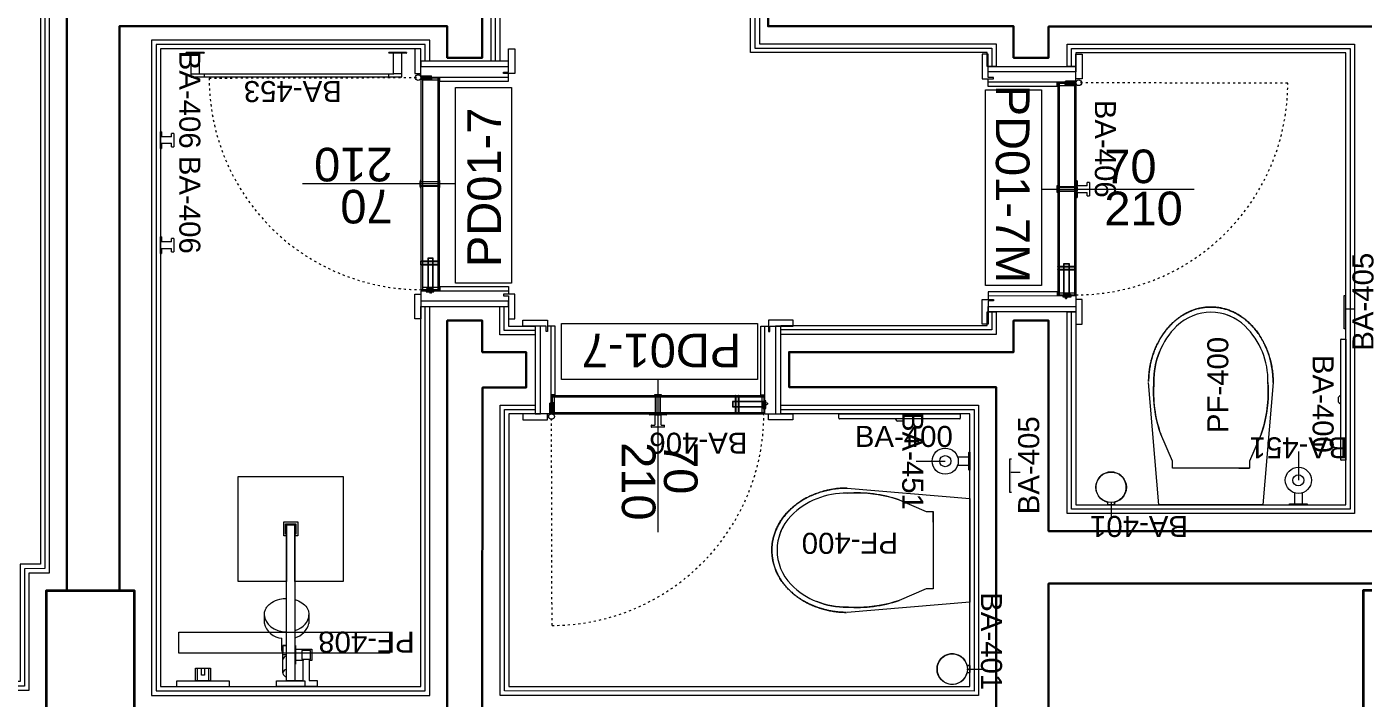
# Model space of a CAD drawing. Header units: centimetres. Extents: x 118932 to 154602, y -32682 to -23521.
# Drawn here: x 129071.2 to 129452.3, y -30157.1 to -29965.4 of the extents above; entities that cross this region are included whole.
import ezdxf

# ---------------------------------------------------------------- set-up
doc = ezdxf.new("R2010")
doc.units = ezdxf.units.CM
doc.header["$LTSCALE"] = 50
doc.header["$MEASUREMENT"] = 0
doc.linetypes.add('ACAD_ISO03W100', pattern=[30, 12, -18])
for name, color, linetype, lineweight, true_color in [('GEN_00_BL_Yazı', 7, 'Continuous', 0, 0x4f5250), ('GEN_01_TA_Kolon', 7, 'Continuous', 35, 0xd05d28), ('GEN_02_TF_Islak Hacim', 7, 'Continuous', 5, 0x007cb0), ('GEN_02_TF_Kapı', 7, 'Continuous', 9, 0x4a3526), ('GEN_05_ML_Ahşap', 7, 'Continuous', 9, 0x745e3d), ('GEN_05_ML_Alçıpan_giydirme', 7, 'Continuous', 18, 0x7ebab5), ('GEN_06_GR_İnce', 7, 'Continuous', 13, 0xb0b0a9), ('KALACAK DUVARLAR', 7, 'Continuous', 30, 0x005387)]:
    doc.layers.add(name, color=color, linetype=linetype, lineweight=lineweight, true_color=true_color)
doc.styles.add('arial_1_18', font='arial.ttf', dxfattribs={"height": 0.2})
doc.styles.add('Arial_6', font='arial.ttf', dxfattribs={"height": 59.5325})

# ---------------------------------------------------------------- blocks, each defined once
blk = doc.blocks.new('LEVEL -1_B BLOK_KOLON')
at = {"layer": 'GEN_01_TA_Kolon', "elevation": 0, "flags": 128}
for points in [[(54968.91, 7365.18), (54968.91, 7315.18), (54943.91, 7315.18), (54943.91, 7365.18), (54968.91, 7365.18), (54968.91, 7315.18), (54943.91, 7315.18), (54943.91, 7365.18)], [(55339.41, 7315.18), (55339.41, 7365.18), (55319.41, 7365.18), (55319.41, 7315.18), (55339.41, 7315.18), (55339.41, 7365.18), (55319.41, 7365.18), (55319.41, 7315.18)]]:
    blk.add_lwpolyline(points, close=True, dxfattribs=at)
blk = doc.blocks.new('PP_Level-1_Bblok_YeniDuvarlar')
at = {"layer": 'GEN_05_ML_Alçıpan_giydirme', "elevation": 0}
for points in [[(1422.83, 1078.67), (1422.83, 1071.17), (1878.34, 1071.17), (1878.34, 553.71), (1872.54, 553.7), (1872.54, 520.21), (1539.54, 520.21), (1539.54, 553.71), (1499.54, 553.71), (1499.54, 520.21), (1340.54, 520.21), (1340.54, 517.71)], [(1422.83, 1073.67), (1880.84, 1073.67), (1880.84, 551.21), (1875.04, 551.21), (1875.04, 517.71), (1537.04, 517.71), (1537.04, 551.21), (1502.04, 551.21), (1502.04, 517.71), (1340.54, 517.71)], [(1422.83, 1072.42), (1879.59, 1072.42), (1879.59, 552.46), (1873.79, 552.45), (1873.79, 518.96), (1538.29, 518.96), (1538.29, 552.46), (1500.79, 552.46), (1500.79, 518.96), (1340.54, 518.96)], [(2006.84, 697.29), (2006.84, 722.27), (1905.55, 722.73), (1905.84, 1022.98), (1913.09, 1022.98)], [(2008.09, 697.29), (2008.09, 723.51), (1906.8, 723.97), (1907.09, 1021.73), (1913.09, 1021.73)], [(1913.09, 1022.98), (1913.09, 1020.48), (1908.33, 1020.48), (1908.05, 725.22), (2009.34, 724.76), (2009.34, 697.29), (2006.84, 697.29)], [(2150.84, 695.79), (2148.34, 695.79), (2148.34, 699.79), (2080.84, 699.79), (2080.84, 827.79), (2113.34, 827.79), (2113.34, 1020.48), (2109.84, 1020.48), (2109.84, 1022.98)], [(2109.84, 1021.73), (2114.59, 1021.73), (2114.59, 826.54), (2082.09, 826.54), (2082.09, 701.04), (2149.59, 701.04), (2149.59, 695.79)], [(2109.84, 1022.98), (2115.84, 1022.98), (2115.84, 825.29), (2083.34, 825.29), (2083.34, 702.29), (2150.84, 702.29), (2150.84, 695.79)], [(1989.34, 697.29), (1989.34, 703.29), (1910.05, 703.29), (1910.05, 516.29), (1989.34, 516.29), (1989.34, 627.29)], [(1988.09, 697.29), (1988.09, 702.04), (1911.3, 702.04), (1911.3, 517.54), (1988.09, 517.54), (1988.09, 627.29)], [(2171.13, 695.79), (2171.13, 702.21), (2253.05, 702.21), (2253.05, 568.19), (2171.13, 568.19), (2171.13, 625.79)], [(1989.34, 697.29), (1986.84, 697.29), (1986.84, 700.79), (1912.55, 700.79), (1912.55, 518.79), (1986.84, 518.79), (1986.84, 627.29), (1989.34, 627.29)], [(2171.13, 625.79), (2173.63, 625.79), (2173.63, 570.69), (2250.55, 570.69), (2250.55, 699.71), (2173.63, 699.71), (2173.63, 695.79), (2171.13, 695.79)], [(2172.38, 695.79), (2172.38, 700.96), (2251.8, 700.96), (2251.8, 569.44), (2172.38, 569.44), (2172.38, 625.79)], [(2019.43, 619.16), (2009.34, 619.16), (2009.34, 627.29)], [(2009.34, 627.29), (2011.84, 627.29), (2011.84, 621.65), (2019.43, 621.66), (2019.43, 596.66), (2011.93, 596.66), (2011.93, 518.79), (2143.34, 518.78), (2143.34, 596.65), (2089.43, 596.65), (2089.43, 599.15)], [(2019.43, 620.41), (2010.59, 620.41), (2010.59, 627.29)], [(2150.84, 625.79), (2150.84, 619.34), (2089.43, 619.34)], [(2149.59, 625.79), (2149.59, 620.6), (2089.43, 620.59)], [(2089.43, 619.34), (2089.43, 621.84), (2148.34, 621.86), (2148.34, 625.79), (2150.84, 625.79)], [(2089.43, 599.15), (2145.84, 599.15), (2145.84, 516.28), (2009.43, 516.29), (2009.43, 599.16), (2019.43, 599.16)], [(2089.43, 597.9), (2144.59, 597.9), (2144.59, 517.53), (2010.68, 517.54), (2010.68, 597.91), (2019.43, 597.91)]]:
    blk.add_lwpolyline(points, dxfattribs=at)
blk = doc.blocks.new('KALACAK DUVALAR LEVEL -1 B BLOK')
at = {"layer": 'KALACAK DUVARLAR'}
blk.add_line((247.86, 337.56), (247.86, 339.06), dxfattribs=at)
for points in [[(-224.44, 801.95), (129.36, 801.95), (129.36, 269.49)], [(501.57, 430.48), (409.36, 430.48), (409.36, 421.56), (399.36, 421.56), (399.36, 430.56), (329.36, 430.56), (329.36, 543.56), (364.36, 543.56), (364.36, 751.25), (353.36, 751.25), (353.36, 761.25)], [(144.36, 269.49), (144.36, 430.56), (237.86, 430.56), (237.86, 421.56), (247.86, 421.56), (247.86, 440.56), (144.36, 440.56), (144.36, 556.14)], [(393.61, 234.56), (247.86, 234.56), (247.95, 327.43), (260.36, 327.43), (260.36, 337.56), (247.86, 337.56), (247.86, 346.56), (237.86, 346.56), (237.86, 234.56), (148.57, 234.56)], [(479.28, 286.46), (409.36, 286.46), (409.36, 289.47), (409.36, 346.56), (399.36, 346.56), (399.36, 337.56), (335.36, 337.56), (335.36, 327.56), (394.29, 327.56)], [(394.21, 327.56), (394.36, 327.56), (394.36, 304.53), (394.36, 234.56), (394.21, 234.56)], [(479.28, 286.46), (501.57, 286.46)], [(499.07, 234.56), (409.36, 234.56), (409.36, 271.46), (501.57, 271.46)]]:
    blk.add_lwpolyline(points, dxfattribs=at)
blk = doc.blocks.new('common areas toilet pf400')
at = {"layer": 'GEN_02_TF_Islak Hacim'}
for p, q in [((0, 14.8), (34.95, 17.75)), ((0, 14.8), (34.95, 17.75)), ((0, -14.8), (0, 14.8)), ((12.45, 10.98), (20.12, 14.31)), ((12.45, 10.98), (20.12, 14.31)), ((10.45, 10.98), (12.45, 10.98)), ((10.45, -11.02), (10.45, 10.98)), ((10.45, 10.98), (12.45, 10.98)), ((10.45, -8.02), (10.45, -11.02)), ((12.45, -11.02), (10.45, -11.02)), ((12.45, -11.02), (10.45, -11.02)), ((34.95, -17.75), (0, -14.8)), ((34.95, -17.75), (0, -14.8))]:
    blk.add_line(p, q, dxfattribs=at)
at = {"layer": 'GEN_02_TF_Islak Hacim', "flags": 128}
blk.add_lwpolyline([(20.12, -14.35, 0.102893), (34.95, -16.27, 0.208147), (50.97, -9.8, 0.407287), (50.97, 9.76, 0.208147), (34.95, 16.23, 0.102893), (20.12, 14.31), (21.51, 14.77), (22.93, 15.16), (24.36, 15.5), (25.8, 15.79), (27.25, 16.01), (28.71, 16.18), (30.17, 16.29), (31.64, 16.33), (33.11, 16.33), (34.58, 16.26), (34.95, 16.23, -0.103003), (43.63, 14.66)], format="xyb", dxfattribs=at)
blk.add_lwpolyline([(34.95, -16.27), (33.48, -16.35), (32.01, -16.38), (30.55, -16.34), (29.08, -16.25), (27.62, -16.1), (26.16, -15.89), (24.72, -15.62), (23.29, -15.29), (21.87, -14.91), (20.47, -14.47), (20.12, -14.35), (12.45, -11.02), (10.45, -11.02)], dxfattribs=at)
at = {"layer": 'GEN_02_TF_Islak Hacim'}
blk.add_arc((40.95, -0.02), 14, 330.4944, 345.2869, dxfattribs=at)
blk.add_rational_spline([(34.95, -17.75), (42.82, -17.75), (49.63, -14.5), (53.57, -8.88), (57.5, -3.25), (57.5, 3.25), (53.57, 8.88), (49.63, 14.5), (42.82, 17.75), (34.95, 17.75), (36.56, 17.75), (39.77, 17.45), (44.36, 16.13), (48.47, 13.99), (51.9, 11.16), (54.48, 7.77), (56.09, 3.98), (56.45, 1.33), (56.45, 0), (56.45, -1.33), (56.09, -3.98), (54.48, -7.77), (51.9, -11.16), (48.47, -13.99), (44.36, -16.13), (39.77, -17.45), (36.56, -17.75), (34.95, -17.75)], [1, 0.910683602523, 0.910683602523, 1, 0.910683602523, 0.910683602523, 1, 0.910683602523, 0.910683602523, 1, 1, 1, 1, 1, 1, 1, 1, 1, 1, 1, 1, 1, 1, 1, 1, 1, 1, 1], degree=3, knots=[0, 0, 0, 0, 1.047198, 1.047198, 1.047198, 2.094395, 2.094395, 2.094395, 3.141593, 3.141593, 3.141593, 3.28445, 3.427307, 3.570164, 3.713021, 3.855878, 3.998736, 4.141593, 4.141593, 4.141593, 4.28445, 4.427307, 4.570164, 4.713021, 4.855878, 4.998736, 5.141593, 5.141593, 5.141593, 5.141593], dxfattribs=at)
at = {"layer": 'GEN_00_BL_Yazı', "insert": (20.45, -5.06), "char_height": 6, "width": 13.2711, "attachment_point": 7, "style": 'Arial_6'}
blk.add_mtext('PF-400', dxfattribs=at)
blk = doc.blocks.new('Raindance shower combo - PF-408 SHOWER SYSTEM-14504339-SPA _ LEVEL 0 - REFERENCE PLAN')
at = {"layer": 'GEN_02_TF_Islak Hacim'}
for p, q in [((-24.4, 303), (-24.4, 603)), ((-24.4, 603), (275.5, 603)), ((275.5, 603), (275.5, 303)), ((105.6, 473), (145.4, 473)), ((105.6, 433), (105.6, 473)), ((110.8, 467.8), (140.3, 467.8)), ((110.8, 438.4), (110.8, 467.8)), ((113.7, 19.6), (113.7, 464.5)), ((113.7, 464.5), (137.3, 464.5)), ((113.7, 464.5), (113.7, 303)), ((137.3, 464.5), (113.7, 464.5)), ((137.3, 303), (137.3, 464.5)), ((137.3, 464.5), (137.3, 19.6)), ((140.3, 467.8), (140.3, 438.3)), ((145.4, 473), (145.4, 433)), ((113.7, 433), (105.6, 433)), ((113.7, 438.4), (110.8, 438.4)), ((140.3, 438.3), (137.3, 438.3)), ((145.4, 433), (137.3, 433)), ((113.7, 303), (-24.4, 303)), ((275.5, 303), (137.3, 303)), ((50.4, 184.6), (50.4, 208.3)), ((177.7, 208.3), (177.7, 182.8)), ((100, 106.3), (100.6, 140.9)), ((103.4, 80.9), (103.4, 119.9)), ((103.4, 119.9), (113.7, 119.9)), ((113.7, 119.9), (103.4, 119.9)), ((103.4, 119.9), (103.4, 97.5)), ((137.3, 119.9), (139.5, 119.9)), ((139.5, 119.9), (139.5, 66.9)), ((113.7, 93.7), (103.4, 93.7)), ((103.4, 41.5), (103.4, 80.9)), ((139.5, 93.7), (137.3, 93.7)), ((139.8, 77.5), (139.8, 109.5)), ((139.8, 109.5), (185.7, 109.5)), ((161.2, 77.5), (139.8, 77.5)), ((157.3, 106), (157.3, 81)), ((182.3, 106), (157.3, 106)), ((157.3, 81), (182.3, 81)), ((161.2, 81), (161.2, 77.4)), ((161.2, 20.1), (161.2, 77.5)), ((178.5, 81), (178.5, 77.4)), ((185.7, 77.4), (178.5, 77.4)), ((178.5, 77.4), (178.5, 20.1)), ((182.3, 81), (182.3, 106)), ((185.7, 109.5), (185.7, 77.4)), ((-146.3, 55.5), (-102.8, 55.5)), ((-146.3, 19.3), (-146.3, 55.5)), ((-140.4, 55.5), (-108.7, 55.5)), ((-140.4, 19.3), (-140.4, 55.5)), ((-128.5, 35.3), (-128.5, 55.5)), ((-128.5, 55.5), (-120.4, 55.5)), ((-120.4, 55.5), (-120.4, 35.3)), ((-108.7, 55.5), (-108.7, 19.3)), ((-102.8, 55.5), (-102.8, 19.3)), ((139.5, 66.9), (137.3, 66.9)), ((-198.9, 19.3), (-50, 19.3)), ((-198.9, 3), (-198.9, 19.3)), ((-102.8, 19.3), (-146.3, 19.3)), ((-108.7, 19.3), (-140.4, 19.3)), ((-120.4, 35.3), (-128.5, 35.3)), ((-50, 19.3), (-50, 3)), ((85.5, 3), (85.5, 19.6)), ((85.5, 19.6), (165.5, 19.6)), ((165.5, 3), (85.5, 3)), ((137.3, 19.6), (113.7, 19.6)), ((139.1, 19.6), (139.1, 20.1)), ((139.1, 20.1), (161.2, 20.1)), ((165.5, 19.6), (165.5, 3)), ((200.6, 3), (165.5, 3)), ((178.5, 20.1), (200.6, 20.1)), ((200.6, 20.1), (200.6, 3))]:
    blk.add_line(p, q, dxfattribs=at)
for centre, radius, start, end in [((104.2, 195.8), 55, 191.7176, 266.2824), ((123.3, 196.9), 56.2, 284.5361, 345.4324), ((112.6, 106), 12.6, 179, 223), ((115, 78), 12, 96.3941, 165.9387), ((115, 78), 12, 96.3941, 165.9387), ((114.9, 40.6), 11.5, 96.8483, 175.5844), ((115, 42.3), 11.6, 183.9666, 263.4682)]:
    blk.add_arc(centre, radius, start, end, dxfattribs=at)
for major_axis, start_param, end_param in [((63.7, 0), 3.141593, 4.706756), ((-63.7, 0), 1.950601, 3.141593)]:
    blk.add_ellipse((114, 208.3), major_axis=major_axis, ratio=0.765186, start_param=start_param, end_param=end_param, dxfattribs=at)
for points, knots in [([(50.4, 208.3), (50.4, 211.6), (51.3, 218), (55.4, 227.4), (62.1, 235.8), (74.1, 245.5), (91.7, 253), (107.1, 254.8), (113.7, 254.8)], [0, 0, 0, 0, 0.0666667, 0.1333333, 0.2, 0.2666667, 0.4, 0.4982127, 0.4982127, 0.4982127, 0.4982127]), ([(137.4, 251.6), (139.3, 251), (148.2, 248.1), (162.4, 240.1), (172.7, 227.8), (177, 216.8), (177.7, 211.2), (177.7, 208.3)], [0.6197386, 0.6197386, 0.6197386, 0.6197386, 0.65, 0.7666667, 0.8833333, 0.9416667, 1, 1, 1, 1])]:
    blk.add_open_spline(points, degree=3, knots=knots, dxfattribs=at)
at = {"layer": 'GEN_00_BL_Yazı', "insert": (478.8, 160.9, 0), "char_height": 60, "width": 331.384, "attachment_point": 7, "rotation": 180, "style": 'Arial_6'}
blk.add_mtext('PF-408', dxfattribs=at)
blk = doc.blocks.new('BA 406 HOOK')
at = {"layer": 'GEN_02_TF_Islak Hacim'}
for p, q in [((-2.38, 0), (-2.38, -0.32)), ((-2.38, 0), (2.38, 0)), ((-2.3, 0), (-2.38, 0)), ((2.38, 0), (2.3, 0)), ((2.38, -0.32), (2.38, 0)), ((-2.38, -0.32), (-2.3, -0.32)), ((-0.92, -0.32), (-2.38, -0.32)), ((-1.91, -3.19), (-1.91, -3.81)), ((-1.91, -3.19), (-0.92, -3.19)), ((-1.84, -3.19), (-1.91, -3.19)), ((-1.91, -3.81), (-1.84, -3.81)), ((1.9, -3.81), (-1.91, -3.81)), ((-0.92, -0.32), (-0.92, -3.19)), ((0.92, -3.19), (0.92, -0.32)), ((2.38, -0.32), (0.92, -0.32)), ((0.92, -3.19), (1.9, -3.19)), ((1.9, -3.19), (1.84, -3.19)), ((1.84, -3.81), (1.9, -3.81)), ((1.9, -3.81), (1.9, -3.19)), ((2.3, -0.32), (2.38, -0.32))]:
    blk.add_line(p, q, dxfattribs=at)
at = {"layer": 'GEN_00_BL_Yazı', "insert": (25.5, -11.38), "char_height": 6, "width": 26.5421, "attachment_point": 1, "rotation": 180, "style": 'Arial_6'}
blk.add_mtext('BA-406', dxfattribs=at)
blk = doc.blocks.new('Toilet-Tissue-Dispenser_Bobrick_B-35883 - BA-400 Double Paper Holder-13679418-RESTROOMS _ POOL BAR - PLANS')
at = {"layer": 'GEN_02_TF_Islak Hacim'}
for p, q in [((40839.4, 11299.3), (40839.4, 11312)), ((40839.4, 11312), (41185.5, 11312)), ((41001.8, 11297.7), (40841, 11297.7)), ((41023.2, 11297.7), (41001.8, 11297.7)), ((41019.6, 11291.4), (41005.3, 11291.4)), ((41183.9, 11297.7), (41023.2, 11297.7)), ((41185.5, 11312), (41185.5, 11299.3))]:
    blk.add_line(p, q, dxfattribs=at)
for centre, radius, start, end in [((40841, 11299.3), 1.59, 180, 270), ((41001.8, 11296.8), 0.879, 90, 187.2939), ((41007, 11297.5), 6.14, 187.2939, 247.3604), ((41005.3, 11292.2), 0.8, 204.0212, 270), ((41019.6, 11292.2), 0.8, 270, 335.9788), ((41017.9, 11297.5), 6.14, 292.6396, 352.7061), ((41023.2, 11296.8), 0.879, 352.7061, 90), ((41183.9, 11299.3), 1.59, 270, 0)]:
    blk.add_arc(centre, radius, start, end, dxfattribs=at)
at = {"layer": 'GEN_00_BL_Yazı', "insert": (40884.6, 11216.8), "char_height": 60, "width": 265.421, "attachment_point": 7, "rotation": 359.924, "style": 'Arial_6'}
blk.add_mtext('BA-400', dxfattribs=at)
blk = doc.blocks.new('BA 401 toilet brush holder')
at = {"layer": 'GEN_00_BL_Yazı'}
blk.add_line((-0.01, -4.19), (-0.01, -8.64), dxfattribs=at)
at = {"layer": 'GEN_02_TF_Islak Hacim'}
for p, q in [((-1, -4.23), (-1, -5)), ((-1, -4.23), (-1, -5)), ((-1, -5), (1, -5)), ((1, -5), (-1, -5)), ((1, -5), (1, -4.23)), ((1, -4.23), (1, -5))]:
    blk.add_line(p, q, dxfattribs=at)
blk.add_circle((0, 0), 4.35, dxfattribs=at)
blk.add_arc((0, 0), 4.35, 283.2903, 256.7097, dxfattribs=at)
at = {"layer": 'GEN_00_BL_Yazı', "insert": (21.94, -14.19), "char_height": 6, "width": 26.5421, "attachment_point": 1, "rotation": 180, "style": 'Arial_6'}
blk.add_mtext('BA-401', dxfattribs=at)
blk = doc.blocks.new('BA 405 - BAG DISPANSER')
at = {"layer": 'GEN_02_TF_Islak Hacim'}
blk.add_hatch(color=256, dxfattribs=at).paths.add_polyline_path([(59602.97, -31835.91), (59602.97, -31835.47), (59593.41, -31835.47), (59593.41, -31835.91)])
at = {"layer": 'GEN_00_BL_Yazı'}
blk.add_line((59597.32, -31832.96), (59597.32, -31835.65), dxfattribs=at)
at = {"layer": 'GEN_02_TF_Islak Hacim'}
for p, q in [((59593.41, -31835.91), (59593.41, -31835.47)), ((59602.97, -31835.91), (59593.41, -31835.91)), ((59602.97, -31835.47), (59602.97, -31835.91))]:
    blk.add_line(p, q, dxfattribs=at)
at = {"layer": 'GEN_00_BL_Yazı', "insert": (59609.21, -31833.56), "char_height": 6, "width": 26.5421, "attachment_point": 1, "rotation": 180, "style": 'Arial_6'}
blk.add_mtext('BA-405', dxfattribs=at)
blk = doc.blocks.new('Accessory-Towel_Bar-KOHLER-Composed-K-73142 _1_ - BA-453 TOWEL BAR 24_-14138606-TYPE GxL')
at = {"layer": 'GEN_02_TF_Islak Hacim', "lineweight": 13}
for p, q in [((-53279.2, -6870.5), (-53279.2, -6863.3)), ((-53279.2, -6929.9), (-53279.2, -6872.2)), ((-53278.4, -6862.5), (-52680, -6862.5)), ((-53278.4, -6871.4), (-53257.1, -6871.4)), ((-52701.3, -6871.4), (-53257.1, -6871.4)), ((-53256.3, -6872.2), (-53256.3, -6929.9)), ((-53242.4, -6862.5), (-53242.4, -6871.4)), ((-52716.1, -6871.4), (-52716.1, -6862.5)), ((-52702.1, -6929.9), (-52702.1, -6872.2)), ((-52680, -6871.4), (-52701.3, -6871.4)), ((-52679.2, -6863.3), (-52679.2, -6870.5)), ((-52679.2, -6872.2), (-52679.2, -6929.9)), ((-53293.2, -6932.7), (-53293.2, -6931.5)), ((-53293.2, -6932.7), (-53242.4, -6932.7)), ((-53292.4, -6930.7), (-53278.4, -6930.7)), ((-53278.4, -6930.7), (-53257.1, -6930.7)), ((-53257.1, -6930.7), (-53243.2, -6930.7)), ((-53242.4, -6931.5), (-53242.4, -6932.7)), ((-52716.1, -6932.7), (-52716.1, -6931.5)), ((-52716.1, -6932.7), (-52665.3, -6932.7)), ((-52715.3, -6930.7), (-52701.3, -6930.7)), ((-52680, -6930.7), (-52701.3, -6930.7)), ((-52680, -6930.7), (-52666.1, -6930.7)), ((-52665.3, -6931.5), (-52665.3, -6932.7))]:
    blk.add_line(p, q, dxfattribs=at)
for centre, radius, start, end in [((-53278.4, -6863.3), 0.82, 90, 180), ((-53278.4, -6870.5), 0.814, 180, 270), ((-53278.4, -6872.2), 0.814, 90, 180), ((-53257.1, -6872.2), 0.814, 0, 90), ((-52701.3, -6872.2), 0.814, 90, 180), ((-52680, -6863.3), 0.82, 0, 90), ((-52680, -6870.5), 0.814, 270, 0), ((-52680, -6872.2), 0.814, 0, 90), ((-53292.4, -6931.5), 0.797, 90, 180), ((-53278.4, -6929.9), 0.804, 180, 270), ((-53257.1, -6929.9), 0.804, 270, 0), ((-53243.2, -6931.5), 0.797, 0, 90), ((-52715.3, -6931.5), 0.797, 90, 180), ((-52701.3, -6929.9), 0.804, 180, 270), ((-52680, -6929.9), 0.804, 270, 0), ((-52666.1, -6931.5), 0.797, 0, 90)]:
    blk.add_arc(centre, radius, start, end, dxfattribs=at)
at = {"layer": 'GEN_00_BL_Yazı', "insert": (-53108.7, -6791.1), "char_height": 60, "width": 265.421, "attachment_point": 1, "style": 'Arial_6'}
blk.add_mtext('BA-453', dxfattribs=at)
blk = doc.blocks.new('Accessory-Tissue_Holder-KOHLER-Composed-K-73148 - BA-451 SPARE TP-14820996-TYPE GxL')
at = {"layer": 'GEN_00_BL_Yazı'}
blk.add_line((-52678, -5376.6), (-52678.1, -5294), dxfattribs=at)
at = {"layer": 'GEN_02_TF_Islak Hacim'}
blk.add_lwpolyline([(-52653.4, -5226.7), (-52667.2, -5226.7), (-52688.8, -5226.7), (-52702.6, -5226.7, -0.414214), (-52703.4, -5225.8), (-52703.4, -5224.2), (-52652.6, -5224.2), (-52652.6, -5225.8, -0.414214)], format="xyb", close=True, dxfattribs=at)
for points in [[(-52688.8, -5226.7, 0.414214), (-52689.4, -5227.3), (-52689.4, -5258.6)], [(-52666.5, -5258.6), (-52666.5, -5227.3, 0.414214), (-52667.2, -5226.7)]]:
    blk.add_lwpolyline(points, format="xyb", dxfattribs=at)
for radius in [37.3, 15.9]:
    blk.add_circle((-52678, -5294.1), radius, dxfattribs=at)
at = {"layer": 'GEN_00_BL_Yazı', "insert": (-52538.9, -5356.8), "char_height": 60, "width": 265.421, "attachment_point": 3, "style": 'Arial_6'}
blk.add_mtext('BA-451', dxfattribs=at)
blk = doc.blocks.new('LEVEL -1 ISLAK HACİM')
for name, p, rotation in [('BA 406 HOOK', (9031.76, -1537.01, 0), 90), ('BA 406 HOOK', (9292.83, -1551.01, 0), 90), ('BA 406 HOOK', (9031.76, -1567.01, 0), 90), ('BA 405 - BAG DISPANSER', (41205.22, 58012.08, 0), 270), ('common areas toilet pf400', (9331.29, -1641.11, 0), 90), ('BA 405 - BAG DISPANSER', (41109.9, 57965.4, 0), 270), ('common areas toilet pf400', (9262.55, -1654.08, 0), 180), ('BA 401 toilet brush holder', (9257.55, -1688.01, 0), 90)]:
    blk.add_blockref(name, p, dxfattribs=dict(rotation=rotation))
at = {"xscale": 0.1, "yscale": 0.1, "zscale": 0.1}
for name, p, rotation in [('Accessory-Towel_Bar-KOHLER-Composed-K-73142 _1_ - BA-453 TOWEL BAR 24_-14138606-TYPE GxL', (3772.61, -2205.28, 0), 180), ('Toilet-Tissue-Dispenser_Bobrick_B-35883 - BA-400 Double Paper Holder-13679418-RESTROOMS _ POOL BAR - PLANS', (8238.56, 2490.13, 0), 270), ('Accessory-Tissue_Holder-KOHLER-Composed-K-73148 - BA-451 SPARE TP-14820996-TYPE GxL', (9784.96, -6896.46, 0), 270), ('Accessory-Tissue_Holder-KOHLER-Composed-K-73148 - BA-451 SPARE TP-14820996-TYPE GxL', (4088.45, -2163.53, 0), 180)]:
    blk.add_blockref(name, p, dxfattribs=dict(at, rotation=rotation))
for name, p in [('BA 406 HOOK', (9173.64, -1615.15, 0)), ('BA 401 toilet brush holder', (9302.84, -1636.11, 0))]:
    blk.add_blockref(name, p)
for name, p in [('Toilet-Tissue-Dispenser_Bobrick_B-35883 - BA-400 Double Paper Holder-13679418-RESTROOMS _ POOL BAR - PLANS', (5141.3, -2746.35, 0)), ('Raindance shower combo - PF-408 SHOWER SYSTEM-14504339-SPA _ LEVEL 0 - REFERENCE PLAN', (9056.35, -1693.31, 0))]:
    blk.add_blockref(name, p, dxfattribs=at)
blk = doc.blocks.new('60LIK YER SÜZGECİ')
at = {"layer": 'GEN_02_TF_Islak Hacim'}
blk.add_lwpolyline([(79589.82, -32983.56), (79589.82, -32923.56), (79595.82, -32923.56), (79595.82, -32983.56)], close=True, dxfattribs=at)
blk = doc.blocks.new('level -1 süzgeçler')
at = {"rotation": 270}
blk.add_blockref('60LIK YER SÜZGECİ', (32984.94, 79401.74), dxfattribs=at)
blk = doc.blocks.new('PD01-7M')
at = {"layer": 'GEN_02_TF_Kapı'}
for p, q in [((4.5, 0), (0, 0)), ((4.2, 0.14), (4.2, -3)), ((4.5, 0.01), (4.5, -3)), ((4.5, 0), (4.5, -25)), ((4.8, 0.01), (4.8, -3)), ((4.8, 0), (65.2, 0)), ((4.8, -5.2), (4.8, 0)), ((5.1, 0.14), (5.1, -3)), ((34.31, 0), (34.31, -5.2, 0)), ((35.7, 0), (35.7, -5.2, 0)), ((57.07, 0), (57.07, -5.2, 0)), ((58.07, 0), (58.07, -5.2, 0)), ((65.2, -5.2), (65.2, 0)), ((65.5, 0), (65.52, -25)), ((65.5, 0), (70, 0)), ((4.5, -3), (4.2, -3)), ((4.82, -2.6), (4.5, -2.26)), ((4.82, -2.6), (4.5, -2.26)), ((4.82, -2.6), (4.5, -3.01)), ((4.8, -0.4), (65.2, -0.4)), ((4.8, -2.54), (4.8, -2.12)), ((4.8, -2.55), (4.82, -2.55)), ((4.8, -2.65), (4.8, -2.55)), ((4.8, -2.65), (4.82, -2.65)), ((4.8, -3.08), (4.8, -2.66)), ((5.1, -3), (4.8, -3)), ((4.82, -2.1), (5.18, -2.1)), ((4.82, -2.45), (4.82, -2.55)), ((4.82, -2.45), (4.93, -2.45)), ((4.82, -2.65), (4.82, -2.55)), ((4.82, -2.65), (4.82, -2.75)), ((4.82, -2.75), (4.93, -2.75)), ((5.18, -3.1), (4.82, -3.1)), ((4.93, -2.12), (4.93, -3.08)), ((4.93, -2.45), (4.93, -2.75)), ((5.2, -2.12), (5.2, -3.08)), ((5.4, -4.8), (5.4, -0.4)), ((64.6, -4.8), (64.6, -0.4)), ((64.8, -2.12), (64.8, -3.08)), ((65.18, -2.1), (64.82, -2.1)), ((64.82, -2.12), (64.82, -3.08)), ((65.18, -2.12), (64.82, -2.12)), ((64.82, -3.08), (65.18, -3.08)), ((64.82, -3.1), (65.18, -3.1)), ((65.07, -2.12), (65.07, -3.08)), ((65.18, -2.45), (65.07, -2.45)), ((65.07, -2.45), (65.07, -2.75)), ((65.18, -2.75), (65.07, -2.75)), ((65.18, -2.54), (65.18, -2.12)), ((65.18, -2.6), (65.5, -2.26)), ((65.18, -2.6), (65.5, -2.26)), ((65.18, -2.45), (65.18, -2.55)), ((65.18, -2.54), (65.2, -2.54)), ((65.2, -2.55), (65.18, -2.55)), ((65.18, -2.65), (65.18, -2.55)), ((65.18, -2.6), (65.5, -3.01)), ((65.18, -2.65), (65.18, -2.75)), ((65.2, -2.65), (65.18, -2.65)), ((65.18, -3.08), (65.18, -2.66)), ((65.18, -2.66), (65.2, -2.66)), ((65.2, -2.06), (65.2, -3.11)), ((66.2, -2.73), (65.2, -2.06)), ((65.2, -2.54), (65.2, -2.12)), ((65.2, -2.65), (65.2, -2.55)), ((65.2, -3.08), (65.2, -2.66)), ((66.2, -2.99), (65.2, -3.11)), ((65.2, -3.11), (65.2, -2.99)), ((65.7, -1.47), (65.8, -1.47)), ((65.8, -3.69), (65.7, -3.69)), ((65.8, -1.47), (65.8, -2.46)), ((65.8, -3.04), (65.8, -3.69)), ((66.2, -2.99), (66.2, -2.73)), ((5.7, -5.4), (4.5, -5.4)), ((4.8, -4.8), (65.2, -4.8)), ((4.8, -5.2), (65.2, -5.2)), ((5.7, -5.4), (5.7, -25)), ((34.41, -5.2), (35.6, -5.2)), ((64.3, -5.4), (64.32, -25)), ((64.3, -5.4), (65.5, -5.4)), ((3.1, -25), (0, -25)), ((3.5, -23.5), (3.1, -23.5)), ((3.1, -23.5), (3.1, -25)), ((3.5, -25), (3.5, -23.5)), ((5.7, -25), (3.5, -25)), ((64.32, -25), (66.52, -25)), ((66.52, -25), (66.52, -23.5)), ((66.52, -23.5), (66.92, -23.5)), ((66.92, -23.5), (66.92, -25))]:
    blk.add_line(p, q, dxfattribs=at)
at = {"layer": 'GEN_02_TF_Kapı', "linetype": 'ACAD_ISO03W100', "ltscale": 0.001}
blk.add_lwpolyline([(65.2, 0, 0.414214), (4.8, 60.4), (4.65, 0.8)], format="xyb", dxfattribs=at)
at = {"layer": 'GEN_02_TF_Kapı'}
for points in [[(3.5, 0), (-3.5, 0), (-3.5, 1.75), (3.5, 1.75)], [(0, 0), (1.5, 0), (1.5, -25), (0, -25)], [(36, 0), (34, 0), (34, 0.2), (34.4, 0.3), (35.6, 0.3), (36, 0.2)], [(34.41, 0), (34.31, 0), (34.31, -5.2), (34.41, -5.2)], [(35.6, -5.2), (34.4, -5.2), (34.4, 0), (35.6, 0)], [(35.6, 0), (35.7, 0), (35.7, -5.2), (35.6, -5.2)], [(57.17, 0), (57.07, 0), (57.07, -5.2), (57.17, -5.2)], [(57.07, 0), (57.17, 0), (57.17, -5.2), (57.07, -5.2)], [(57.17, -5.2), (57.97, -5.2), (57.97, 0), (57.17, 0)], [(57.97, 0), (58.07, 0), (58.07, -5.2), (57.97, -5.2)], [(58.07, 0), (57.97, 0), (57.97, -5.2), (58.07, -5.2)], [(66.5, 0), (73.5, 0), (73.5, 1.75), (66.5, 1.75)], [(68.5, 0), (70, 0), (70.02, -25), (68.52, -25)], [(56.25, -1.95), (65.1, -1.95), (65.1, -3.47), (56.25, -3.47)], [(56.35, -2.05), (65, -2.05), (65, -3.37), (56.35, -3.37)], [(65.2, -3.47), (65, -3.47), (65, -1.55), (65.2, -1.55)], [(65.7, -3.69), (65.5, -3.69), (65.5, -1.47), (65.7, -1.47)], [(36.01, -5.4), (34.01, -5.4), (34.01, -5.2), (36.01, -5.2)]]:
    blk.add_lwpolyline(points, close=True, dxfattribs=at)
for points in [[(4.8, -2.54), (4.82, -2.54), (4.82, -2.12), (5.18, -2.12), (5.18, -3.08), (4.82, -3.08), (4.82, -2.66), (4.8, -2.66)], [(3.1, -25), (-3.5, -25), (-3.5, -26.75), (3.5, -26.75), (3.5, -25)], [(66.92, -25), (73.52, -25), (73.52, -26.75), (66.52, -26.75), (66.52, -25)]]:
    blk.add_lwpolyline(points, dxfattribs=at)
blk.add_circle((4.65, 0.8), 0.8, dxfattribs=at)
for centre, start, end in [((4.82, -2.12), 91.5433, 178.4567), ((4.82, -3.08), 181.5433, 268.4567), ((5.18, -2.12), 1.5433, 88.4567), ((5.18, -3.08), 271.5433, 358.4567), ((64.82, -2.12), 91.5433, 178.4567), ((64.82, -3.08), 181.5433, 268.4567), ((65.18, -2.12), 1.5433, 88.4567), ((65.18, -3.08), 271.5433, 358.4567)]:
    blk.add_arc(centre, 0.0206, start, end, dxfattribs=at)
at = {"layer": 'GEN_05_ML_Ahşap'}
blk.add_lwpolyline([(35, -9.81), (35, 33.75)], dxfattribs=at)
blk.add_lwpolyline([(62.48, -25.81), (6.62, -25.81), (6.62, -9.81), (62.48, -9.81)], close=True, dxfattribs=at)
at = {"layer": 'GEN_00_BL_Yazı', "char_height": 9.6, "attachment_point": 7, "rotation": 90, "style": 'arial_1_18'}
for s, insert in [('\\A1;210', (45.44, 8.09)), ('\\A1;70', (33.44, 8.07))]:
    blk.add_mtext_dynamic_manual_height_columns(s, width=2834.1518, gutter_width=1500, heights=[310.23], dxfattribs=dict(at, insert=insert))
at = {"layer": 'GEN_00_BL_Yazı', "insert": (61.85, -22.98), "char_height": 9.6, "attachment_point": 9, "style": 'arial_1_18'}
blk.add_mtext_dynamic_manual_height_columns('\\A1;PD01-7M', width=2834.1518, gutter_width=1500, heights=[310.23], dxfattribs=at)
blk = doc.blocks.new('PD01-7')
at = {"layer": 'GEN_02_TF_Kapı'}
for p, q in [((-65.5, 0), (-70, 0)), ((-65.5, 0), (-65.52, -25)), ((-58.07, 0), (-58.07, -5.2, 0)), ((-57.07, 0), (-57.07, -5.2, 0)), ((-35.7, 0), (-35.7, -5.2, 0)), ((-34.31, 0), (-34.31, -5.2, 0)), ((-5.1, 0.14), (-5.1, -3)), ((-4.8, 0.01), (-4.8, -3)), ((-4.5, 0.01), (-4.5, -3)), ((-4.2, 0.14), (-4.2, -3)), ((-66.2, -2.73), (-65.2, -2.06)), ((-66.2, -2.99), (-66.2, -2.73)), ((-66.2, -2.99), (-65.2, -3.11)), ((-65.8, -1.47), (-65.8, -2.46)), ((-65.7, -1.47), (-65.8, -1.47)), ((-65.8, -3.04), (-65.8, -3.69)), ((-65.8, -3.69), (-65.7, -3.69)), ((-65.18, -2.6), (-65.5, -2.26)), ((-65.18, -2.6), (-65.5, -2.26)), ((-65.18, -2.6), (-65.5, -3.01)), ((-4.8, 0), (-65.2, 0)), ((-65.2, -5.2), (-65.2, 0)), ((-4.8, -0.4), (-65.2, -0.4)), ((-65.2, -2.06), (-65.2, -3.11)), ((-65.2, -2.54), (-65.2, -2.12)), ((-65.18, -2.54), (-65.2, -2.54)), ((-65.2, -2.55), (-65.18, -2.55)), ((-65.2, -2.65), (-65.2, -2.55)), ((-65.2, -2.65), (-65.18, -2.65)), ((-65.2, -3.08), (-65.2, -2.66)), ((-65.18, -2.66), (-65.2, -2.66)), ((-65.2, -3.11), (-65.2, -2.99)), ((-65.18, -2.1), (-64.82, -2.1)), ((-65.18, -2.54), (-65.18, -2.12)), ((-65.18, -2.12), (-64.82, -2.12)), ((-65.18, -2.45), (-65.18, -2.55)), ((-65.18, -2.45), (-65.07, -2.45)), ((-65.18, -2.65), (-65.18, -2.55)), ((-65.18, -2.65), (-65.18, -2.75)), ((-65.18, -3.08), (-65.18, -2.66)), ((-65.18, -2.75), (-65.07, -2.75)), ((-64.82, -3.08), (-65.18, -3.08)), ((-64.82, -3.1), (-65.18, -3.1)), ((-65.07, -2.12), (-65.07, -3.08)), ((-65.07, -2.45), (-65.07, -2.75)), ((-64.82, -2.12), (-64.82, -3.08)), ((-64.8, -2.12), (-64.8, -3.08)), ((-64.6, -4.8), (-64.6, -0.4)), ((-5.4, -4.8), (-5.4, -0.4)), ((-5.2, -2.12), (-5.2, -3.08)), ((-4.82, -2.1), (-5.18, -2.1)), ((-5.18, -3.1), (-4.82, -3.1)), ((-5.1, -3), (-4.8, -3)), ((-4.93, -2.12), (-4.93, -3.08)), ((-4.82, -2.45), (-4.93, -2.45)), ((-4.93, -2.45), (-4.93, -2.75)), ((-4.82, -2.75), (-4.93, -2.75)), ((-4.82, -2.6), (-4.5, -2.26)), ((-4.82, -2.6), (-4.5, -2.26)), ((-4.82, -2.45), (-4.82, -2.55)), ((-4.8, -2.55), (-4.82, -2.55)), ((-4.82, -2.65), (-4.82, -2.55)), ((-4.82, -2.6), (-4.5, -3.01)), ((-4.82, -2.65), (-4.82, -2.75)), ((-4.8, -2.65), (-4.82, -2.65)), ((-4.8, -5.2), (-4.8, 0)), ((-4.8, -2.54), (-4.8, -2.12)), ((-4.8, -2.65), (-4.8, -2.55)), ((-4.8, -3.08), (-4.8, -2.66)), ((-4.5, 0), (-4.5, -25)), ((-4.5, 0), (0, 0)), ((-4.5, -3), (-4.2, -3)), ((-64.3, -5.4), (-65.5, -5.4)), ((-4.8, -4.8), (-65.2, -4.8)), ((-4.8, -5.2), (-65.2, -5.2)), ((-64.3, -5.4), (-64.32, -25)), ((-34.41, -5.2), (-35.6, -5.2)), ((-5.7, -5.4), (-5.7, -25)), ((-5.7, -5.4), (-4.5, -5.4)), ((-66.52, -23.5), (-66.92, -23.5)), ((-66.92, -23.5), (-66.92, -25)), ((-66.52, -25), (-66.52, -23.5)), ((-64.32, -25), (-66.52, -25)), ((-5.7, -25), (-3.5, -25)), ((-3.5, -25), (-3.5, -23.5)), ((-3.5, -23.5), (-3.1, -23.5)), ((-3.1, -23.5), (-3.1, -25)), ((-3.1, -25), (0, -25))]:
    blk.add_line(p, q, dxfattribs=at)
at = {"layer": 'GEN_02_TF_Kapı', "linetype": 'ACAD_ISO03W100', "ltscale": 0.001}
blk.add_lwpolyline([(-65.2, 0, -0.414214), (-4.8, 60.4), (-4.65, 0.8)], format="xyb", dxfattribs=at)
at = {"layer": 'GEN_02_TF_Kapı'}
for points in [[(-66.5, 0), (-73.5, 0), (-73.5, 1.75), (-66.5, 1.75)], [(-68.5, 0), (-70, 0), (-70.02, -25), (-68.52, -25)], [(-57.97, 0), (-58.07, 0), (-58.07, -5.2), (-57.97, -5.2)], [(-58.07, 0), (-57.97, 0), (-57.97, -5.2), (-58.07, -5.2)], [(-57.17, -5.2), (-57.97, -5.2), (-57.97, 0), (-57.17, 0)], [(-57.17, 0), (-57.07, 0), (-57.07, -5.2), (-57.17, -5.2)], [(-57.07, 0), (-57.17, 0), (-57.17, -5.2), (-57.07, -5.2)], [(-36, 0), (-34, 0), (-34, 0.2), (-34.4, 0.3), (-35.6, 0.3), (-36, 0.2)], [(-35.6, 0), (-35.7, 0), (-35.7, -5.2), (-35.6, -5.2)], [(-35.6, -5.2), (-34.4, -5.2), (-34.4, 0), (-35.6, 0)], [(-34.41, 0), (-34.31, 0), (-34.31, -5.2), (-34.41, -5.2)], [(-3.5, 0), (3.5, 0), (3.5, 1.75), (-3.5, 1.75)], [(-65.7, -3.69), (-65.5, -3.69), (-65.5, -1.47), (-65.7, -1.47)], [(-65.2, -3.47), (-65, -3.47), (-65, -1.55), (-65.2, -1.55)], [(-56.25, -1.95), (-65.1, -1.95), (-65.1, -3.47), (-56.25, -3.47)], [(-56.35, -2.05), (-65, -2.05), (-65, -3.37), (-56.35, -3.37)], [(0, 0), (-1.5, 0), (-1.5, -25), (0, -25)], [(-36.01, -5.4), (-34.01, -5.4), (-34.01, -5.2), (-36.01, -5.2)]]:
    blk.add_lwpolyline(points, close=True, dxfattribs=at)
for points in [[(-4.8, -2.54), (-4.82, -2.54), (-4.82, -2.12), (-5.18, -2.12), (-5.18, -3.08), (-4.82, -3.08), (-4.82, -2.66), (-4.8, -2.66)], [(-66.92, -25), (-73.52, -25), (-73.52, -26.75), (-66.52, -26.75), (-66.52, -25)], [(-3.1, -25), (3.5, -25), (3.5, -26.75), (-3.5, -26.75), (-3.5, -25)]]:
    blk.add_lwpolyline(points, dxfattribs=at)
blk.add_circle((-4.65, 0.8), 0.8, dxfattribs=at)
for centre, start, end in [((-65.18, -2.12), 91.5433, 178.4567), ((-65.18, -3.08), 181.5433, 268.4567), ((-64.82, -2.12), 1.5433, 88.4567), ((-64.82, -3.08), 271.5433, 358.4567), ((-5.18, -2.12), 91.5433, 178.4567), ((-5.18, -3.08), 181.5433, 268.4567), ((-4.82, -2.12), 1.5433, 88.4567), ((-4.82, -3.08), 271.5433, 358.4567)]:
    blk.add_arc(centre, 0.0206, start, end, dxfattribs=at)
at = {"layer": 'GEN_05_ML_Ahşap'}
blk.add_lwpolyline([(-35, -9.81), (-35, 33.75)], dxfattribs=at)
blk.add_lwpolyline([(-7.52, -25.81), (-63.38, -25.81), (-63.38, -9.81), (-7.52, -9.81)], close=True, dxfattribs=at)
at = {"layer": 'GEN_00_BL_Yazı', "char_height": 9.6, "attachment_point": 7, "rotation": 90, "style": 'arial_1_18'}
for s, insert in [('\\A1;210', (-24.56, 8.09)), ('\\A1;70', (-36.56, 8.07))]:
    blk.add_mtext_dynamic_manual_height_columns(s, width=2834.1518, gutter_width=1500, heights=[310.23], dxfattribs=dict(at, insert=insert))
at = {"layer": 'GEN_00_BL_Yazı', "insert": (-13.27, -22.98), "char_height": 9.6, "attachment_point": 9, "style": 'arial_1_18'}
blk.add_mtext_dynamic_manual_height_columns('\\A1;PD01-7', width=2834.1518, gutter_width=1500, heights=[310.23], dxfattribs=at)
blk = doc.blocks.new('LEVEL -1 KAPILAR')
at = {"color": 5}
for name, p, rotation in [('PD01-7', (1366.09, -1486.56, 0), 90), ('PD01-7M', (1552.87, -1488.06, 0), 270), ('PD01-7', (1398.68, -1587.19, 0), 180)]:
    blk.add_blockref(name, p, dxfattribs=dict(at, rotation=rotation))

msp = doc.modelspace()

# ---------------------------------------------------------------- block references
for name, p in [('LEVEL -1_B BLOK_KOLON', (74132.92, -37491.52)), ('KALACAK DUVALAR LEVEL -1 B BLOK', (128953.26, -30395.83, 0)), ('PP_Level-1_Bblok_YeniDuvarlar', (127196.78, -30672.55, 0))]:
    msp.add_blockref(name, p)

# ---------------------------------------------------------------- next in the draw order: block references
at = {"color": 1}
msp.add_blockref('LEVEL -1 ISLAK HACİM', (120077.58, -28460.75, 0), dxfattribs=at)

# ---------------------------------------------------------------- next in the draw order: block references
msp.add_blockref('level -1 süzgeçler', (129113.25, -29950.13, 0))
at = {"layer": 'GEN_06_GR_İnce'}
msp.add_blockref('LEVEL -1 KAPILAR', (127817.53, -28488.7), dxfattribs=at)

doc.saveas('drawing.dxf')
